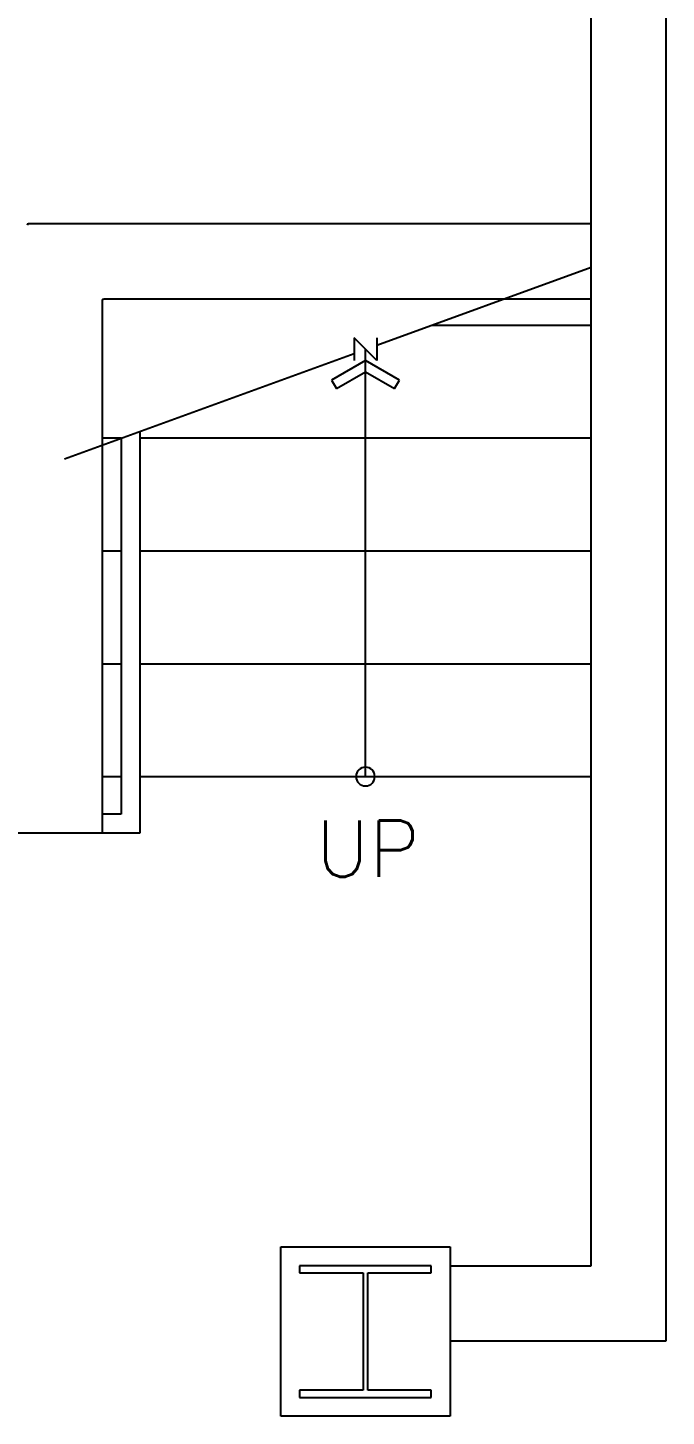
# Model space of a CAD drawing. Header units: millimetres. Extents: x 83956 to 461956, y 36707 to 125807.
# Drawn here: x 107397 to 109095, y 54001 to 57691 of the extents above; entities that cross this region are included whole.
import ezdxf
from ezdxf.enums import TextEntityAlignment as Align

# ---------------------------------------------------------------- set-up
doc = ezdxf.new("R2010")
doc.units = ezdxf.units.MM
doc.header["$LTSCALE"] = 100
doc.header["$MEASUREMENT"] = 0
doc.layers.add('ARCH', color=9, linetype='CONTINUOUS')
doc.styles.add('GHS', font='romans.shx', dxfattribs={"bigfont": 'ghs.shx'})

msp = doc.modelspace()

# ---------------------------------------------------------------- linework, layer by layer
at = {"layer": 'ARCH'}
for p, q in [((109095.3, 54201.3), (109095.3, 60701.3)), ((108895.3, 57170.4), (107399.3, 57170.4)), ((108325.3, 56847.8), (108895.3, 57055.3)), ((107595.3, 56966.4), (107595.3, 55551.3)), ((108895.3, 56970.4), (107599.3, 56970.4)), ((108472.2, 56901.3), (108895.3, 56901.3)), ((108325.3, 56806.9), (108265.3, 56866.9)), ((108265.3, 56866.9), (108265.3, 56806.9)), ((108325.3, 56866.9), (108325.3, 56806.9)), ((107495.3, 56545.7), (108265.3, 56826)), ((108295.3, 55701.3), (108295.3, 56836.9)), ((108295.3, 56806.9), (108205.4, 56755)), ((108385.5, 56755), (108295.3, 56806.9)), ((108205.4, 56755), (108218.3, 56732.7)), ((108218.3, 56732.7), (108295.4, 56777.2)), ((108295.4, 56777.2), (108372.6, 56732.7)), ((108372.6, 56732.7), (108385.5, 56755)), ((107695.3, 56618.5), (107695.3, 55551.3)), ((107595.3, 56601.3), (107645.3, 56601.3)), ((107645.3, 56600.3), (107645.3, 55601.3)), ((107695.3, 56601.3), (108895.3, 56601.3)), ((107595.3, 56301.3), (107645.3, 56301.3)), ((107695.3, 56301.3), (108895.3, 56301.3)), ((107595.3, 56001.3), (107645.3, 56001.3)), ((107695.3, 56001.3), (108895.3, 56001.3)), ((107595.3, 55701.3), (107645.3, 55701.3)), ((107695.3, 55701.3), (108895.3, 55701.3)), ((107645.3, 55601.3), (107595.3, 55601.3)), ((107595.3, 55551.3), (107295.3, 55551.3)), ((107695.3, 55551.3), (107595.3, 55551.3)), ((108470.3, 54401.3), (108120.3, 54401.3)), ((108120.3, 54401.3), (108120.3, 54382.3)), ((108470.3, 54382.3), (108470.3, 54401.3)), ((108520.3, 54401.3), (108895.3, 54401.3)), ((108120.3, 54382.3), (108289.3, 54382.3)), ((108289.3, 54382.3), (108289.3, 54070.3)), ((108301.3, 54070.3), (108301.3, 54382.3)), ((108301.3, 54382.3), (108470.3, 54382.3)), ((108520.3, 54201.3), (109095.3, 54201.3)), ((108289.3, 54070.3), (108120.3, 54070.3)), ((108120.3, 54070.3), (108120.3, 54051.3)), ((108470.3, 54070.3), (108301.3, 54070.3)), ((108470.3, 54051.3), (108470.3, 54070.3)), ((108120.3, 54051.3), (108470.3, 54051.3))]:
    msp.add_line(p, q, dxfattribs=at)
at = {"layer": 'ARCH', "ltscale": 2}
for p, q in [((108895.3, 54401.3), (108895.3, 60501.3)), ((108070.3, 54451.3), (108520.3, 54451.3)), ((108070.3, 54001.3), (108070.3, 54451.3)), ((108520.3, 54451.3), (108520.3, 54001.3)), ((108520.3, 54001.3), (108070.3, 54001.3))]:
    msp.add_line(p, q, dxfattribs=at)
at = {"layer": 'ARCH'}
for centre in [(107399.3, 57166.4), (107599.3, 56966.4)]:
    msp.add_arc(centre, 4, 90, 180, dxfattribs=at)
at = {"layer": 'ARCH', "ltscale": 2}
for start, end in [(90, 270), (270, 90)]:
    msp.add_arc((108295.3, 55701.3), 25, start, end, dxfattribs=at)

# ---------------------------------------------------------------- texts
at = {"layer": 'ARCH', "style": 'GHS'}
msp.add_text('UP', height=150, dxfattribs=at).set_placement((108301.6, 55509.4), align=Align.MIDDLE)

doc.saveas('drawing.dxf')
